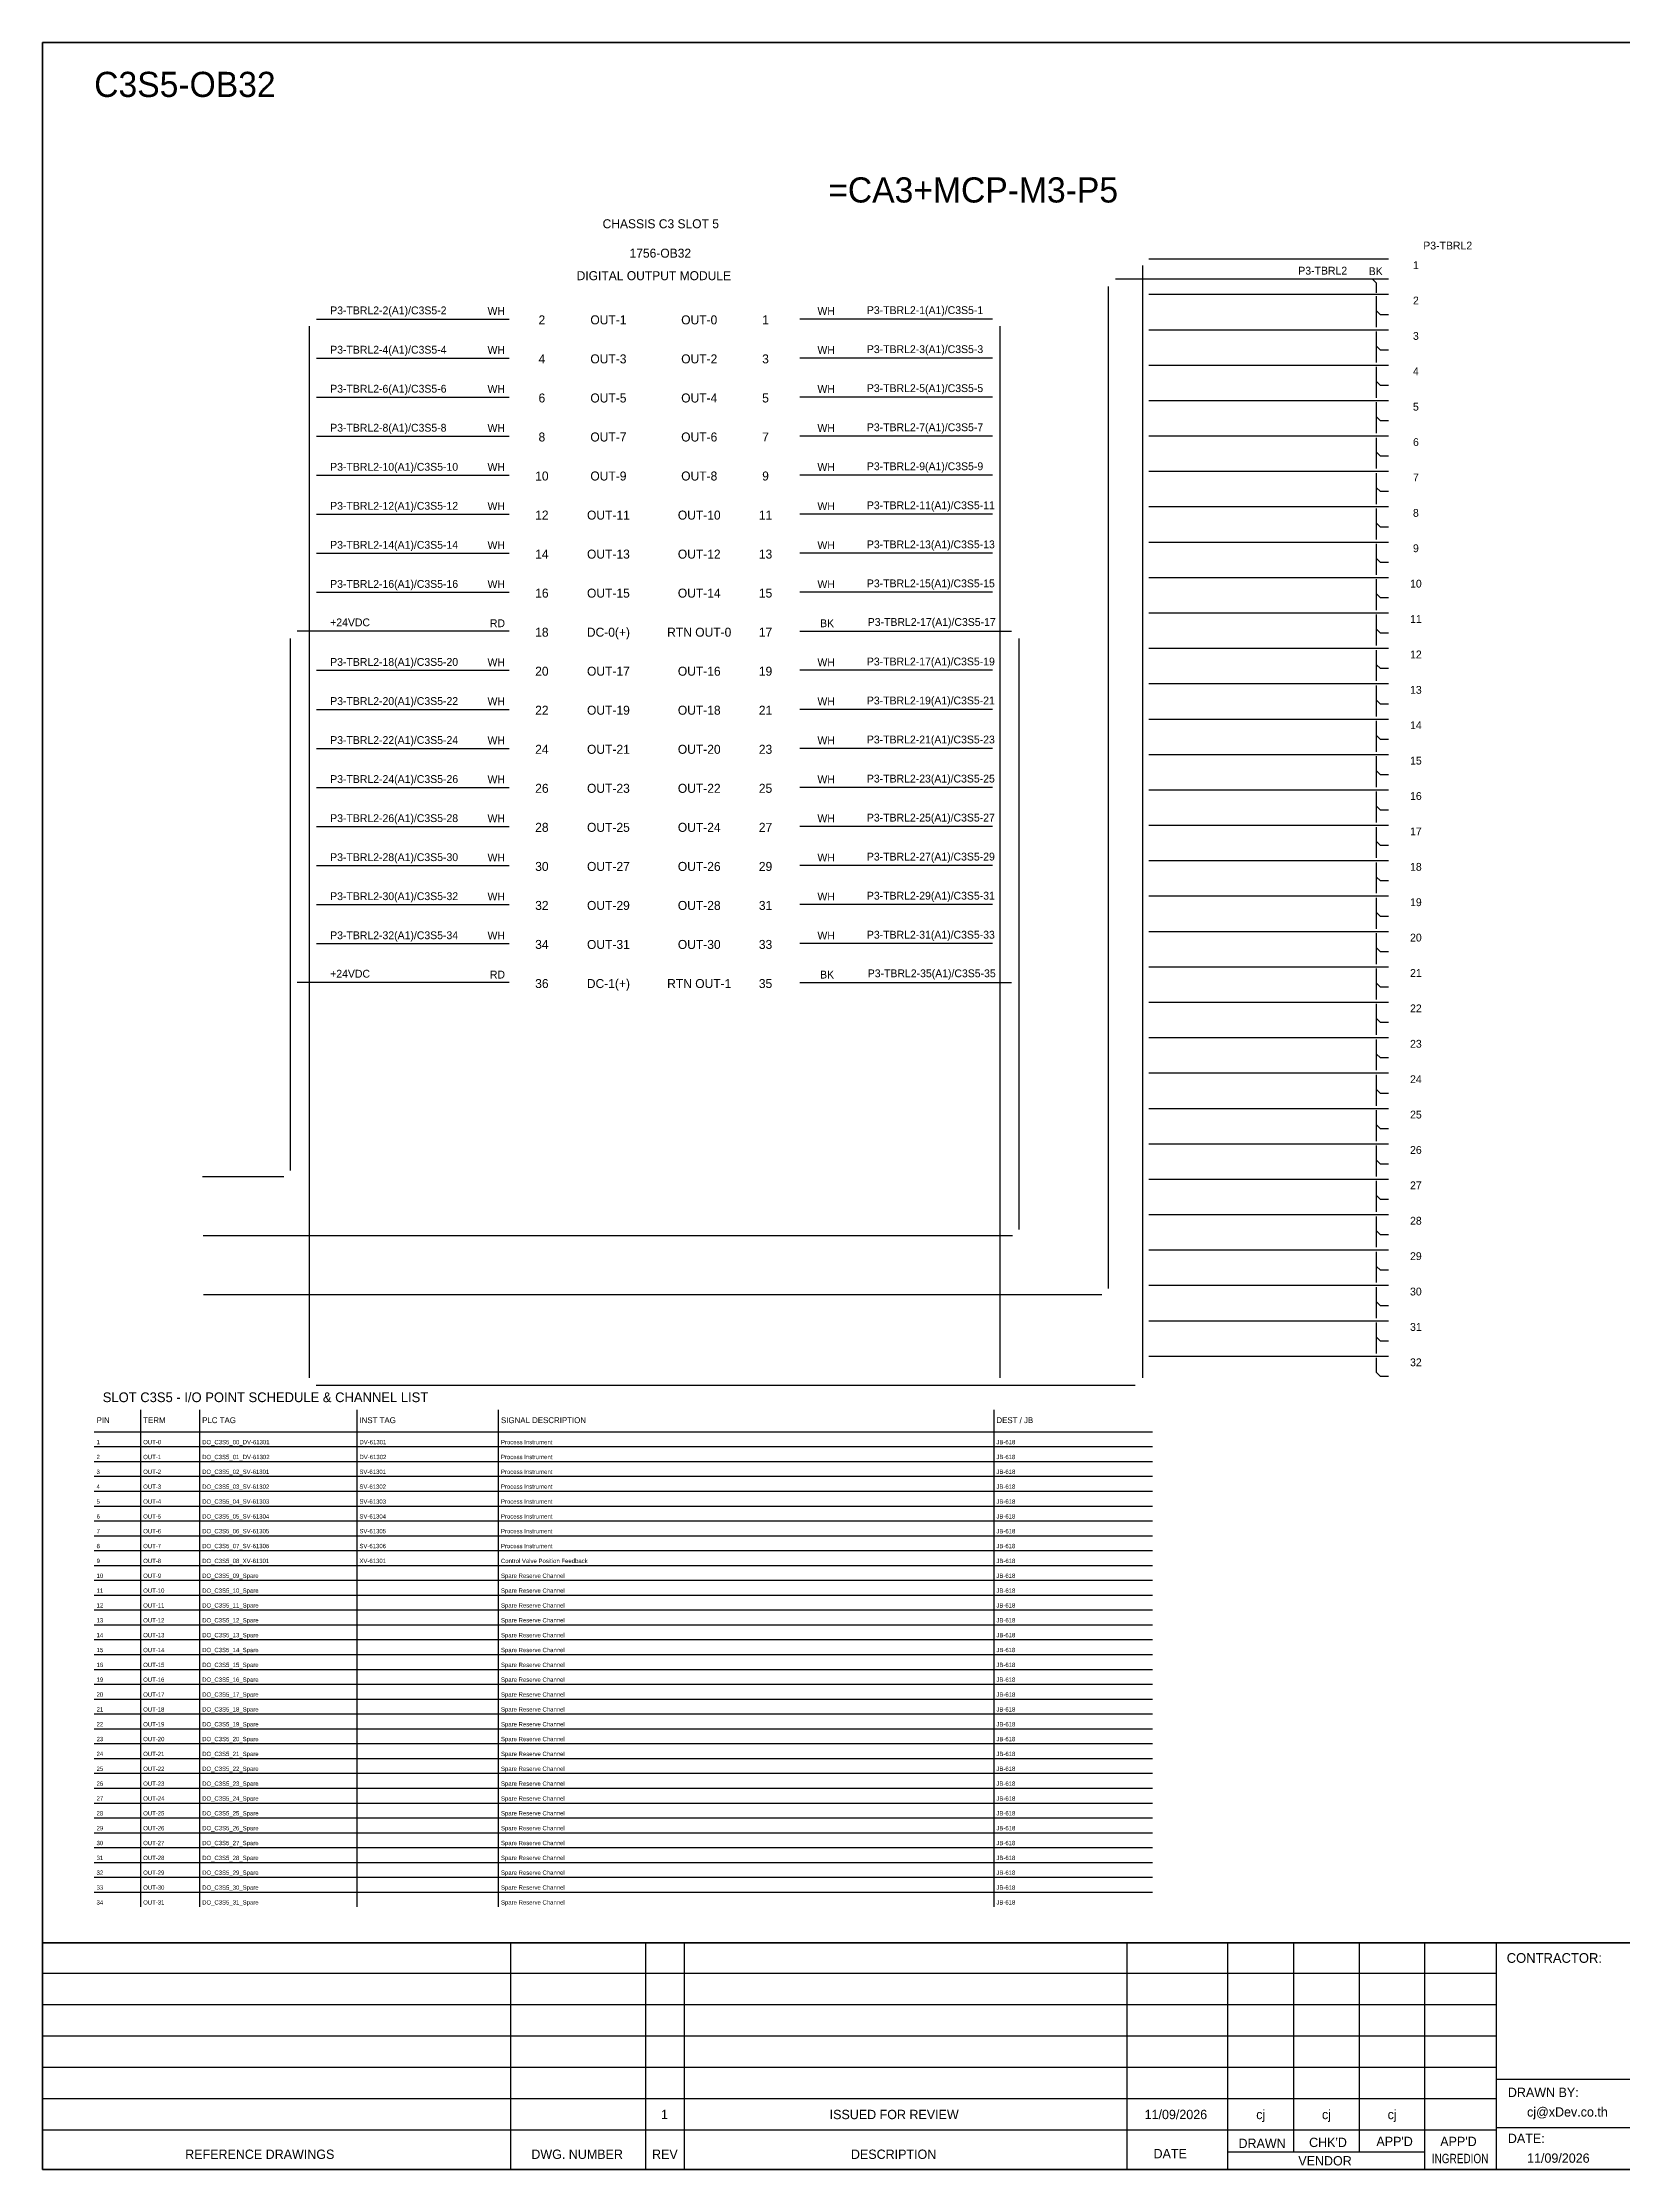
# Model space of a CAD drawing. Header units: metres. Extents: x 0 to 54213, y 0 to 2704.
# Drawn here: x 33546 to 35555, y 0 to 2704 of the extents above; entities that cross this region are included whole.
import ezdxf
from ezdxf.enums import TextEntityAlignment as Align

# ---------------------------------------------------------------- set-up
doc = ezdxf.new("R2010")
doc.units = ezdxf.units.M

msp = doc.modelspace()

# ---------------------------------------------------------------- linework, layer by layer
for p, q in [((35237.7, 2403.2), (35242.7, 2398.2)), ((35242.7, 2385.8), (35242.7, 2398.2)), ((35242.7, 2342.5), (35242.7, 2381.8)), ((35247.7, 2358.2), (35242.7, 2363.2)), ((35258.1, 2358.2), (35247.7, 2358.2)), ((35242.7, 2297.5), (35242.7, 2336.8)), ((35247.7, 2313.2), (35242.7, 2318.2)), ((35258.1, 2313.2), (35247.7, 2313.2)), ((35242.7, 2252.5), (35242.7, 2291.8)), ((35247.7, 2268.2), (35242.7, 2273.2)), ((35242.7, 2207.5), (35242.7, 2246.8)), ((35258.1, 2268.2), (35247.7, 2268.2)), ((35247.7, 2223.2), (35242.7, 2228.2)), ((35258.1, 2223.2), (35247.7, 2223.2)), ((35242.7, 2162.5), (35242.7, 2201.8)), ((35247.7, 2178.2), (35242.7, 2183.2)), ((35258.1, 2178.2), (35247.7, 2178.2)), ((35242.7, 2117.5), (35242.7, 2156.8)), ((35247.7, 2133.2), (35242.7, 2138.2)), ((35242.7, 2072.5), (35242.7, 2111.8)), ((35258.1, 2133.2), (35247.7, 2133.2)), ((35247.7, 2088.2), (35242.7, 2093.2)), ((35258.1, 2088.2), (35247.7, 2088.2)), ((35242.7, 2027.5), (35242.7, 2066.8)), ((35247.7, 2043.2), (35242.7, 2048.2)), ((35258.1, 2043.2), (35247.7, 2043.2)), ((35242.7, 1982.5), (35242.7, 2021.8)), ((35247.7, 1998.2), (35242.7, 2003.2)), ((35242.7, 1937.5), (35242.7, 1976.8)), ((35258.1, 1998.2), (35247.7, 1998.2)), ((35247.7, 1953.2), (35242.7, 1958.2)), ((35258.1, 1953.2), (35247.7, 1953.2)), ((35242.7, 1892.5), (35242.7, 1931.8)), ((35247.7, 1908.2), (35242.7, 1913.2)), ((35258.1, 1908.2), (35247.7, 1908.2)), ((35242.7, 1847.5), (35242.7, 1886.8)), ((35247.7, 1863.2), (35242.7, 1868.2)), ((35242.7, 1802.5), (35242.7, 1841.8)), ((35258.1, 1863.2), (35247.7, 1863.2)), ((35247.7, 1818.2), (35242.7, 1823.2)), ((35258.1, 1818.2), (35247.7, 1818.2)), ((35242.7, 1757.5), (35242.7, 1796.8)), ((35247.7, 1773.2), (35242.7, 1778.2)), ((35258.1, 1773.2), (35247.7, 1773.2)), ((35242.7, 1712.5), (35242.7, 1751.8)), ((35247.7, 1728.2), (35242.7, 1733.2)), ((35242.7, 1667.5), (35242.7, 1706.8)), ((35258.1, 1728.2), (35247.7, 1728.2)), ((35247.7, 1683.2), (35242.7, 1688.2)), ((35258.1, 1683.2), (35247.7, 1683.2)), ((35242.7, 1622.5), (35242.7, 1661.8)), ((35247.7, 1638.2), (35242.7, 1643.2)), ((35258.1, 1638.2), (35247.7, 1638.2)), ((35242.7, 1577.5), (35242.7, 1616.8)), ((35247.7, 1593.2), (35242.7, 1598.2)), ((35242.7, 1532.5), (35242.7, 1571.8)), ((35258.1, 1593.2), (35247.7, 1593.2)), ((35247.7, 1548.2), (35242.7, 1553.2)), ((35258.1, 1548.2), (35247.7, 1548.2)), ((35242.7, 1487.5), (35242.7, 1526.8)), ((35247.7, 1503.2), (35242.7, 1508.2)), ((35258.1, 1503.2), (35247.7, 1503.2)), ((35242.7, 1442.5), (35242.7, 1481.8)), ((35247.7, 1458.2), (35242.7, 1463.2)), ((35242.7, 1397.5), (35242.7, 1436.8)), ((35258.1, 1458.2), (35247.7, 1458.2)), ((35247.7, 1413.2), (35242.7, 1418.2)), ((35258.1, 1413.2), (35247.7, 1413.2)), ((35242.7, 1352.5), (35242.7, 1391.8)), ((35247.7, 1368.2), (35242.7, 1373.2)), ((35258.1, 1368.2), (35247.7, 1368.2)), ((35242.7, 1307.5), (35242.7, 1346.8)), ((35247.7, 1323.2), (35242.7, 1328.2)), ((35242.7, 1262.5), (35242.7, 1301.8)), ((35258.1, 1323.2), (35247.7, 1323.2)), ((35247.7, 1278.2), (35242.7, 1283.2)), ((35258.1, 1278.2), (35247.7, 1278.2)), ((35242.7, 1217.5), (35242.7, 1256.8)), ((35247.7, 1233.2), (35242.7, 1238.2)), ((35258.1, 1233.2), (35247.7, 1233.2)), ((35242.7, 1172.5), (35242.7, 1211.8)), ((35247.7, 1188.2), (35242.7, 1193.2)), ((35242.7, 1127.5), (35242.7, 1166.8)), ((35258.1, 1188.2), (35247.7, 1188.2)), ((35247.7, 1143.2), (35242.7, 1148.2)), ((35258.1, 1143.2), (35247.7, 1143.2)), ((35242.7, 1082.5), (35242.7, 1121.8)), ((35247.7, 1098.2), (35242.7, 1103.2)), ((35258.1, 1098.2), (35247.7, 1098.2)), ((35242.7, 1037.5), (35242.7, 1076.8)), ((35247.7, 1053.2), (35242.7, 1058.2)), ((35242.7, 1013.2), (35242.7, 1031.8)), ((35258.1, 1053.2), (35247.7, 1053.2)), ((35247.7, 1008.2), (35242.7, 1013.2)), ((35258.1, 1008.2), (35247.7, 1008.2))]:
    msp.add_line(p, q)
at = {"color": 1, "ltscale": 25.4}
for p, q in [((34139.8, 1955.7), (33870.4, 1955.7)), ((33861.3, 1946.5), (33861.3, 1270))]:
    msp.add_line(p, q, dxfattribs=at)
at = {"color": 7}
for p, q in [((33671.4, 333.8), (33671.4, 965.9)), ((33746.4, 333.8), (33746.4, 965.9)), ((33946.4, 333.8), (33946.4, 965.9)), ((34126.4, 333.8), (34126.4, 965.9)), ((34756.4, 333.8), (34756.4, 965.9)), ((33612.1, 937.9), (34957.9, 937.9))]:
    msp.add_line(p, q, dxfattribs=at)
at = {"color": 8}
for p, q in [((33612.1, 919), (34957.9, 919)), ((33612.1, 900.1), (34957.9, 900.1)), ((33612.1, 881.3), (34957.9, 881.3)), ((33612.1, 862.4), (34957.9, 862.4)), ((33612.1, 843.5), (34957.9, 843.5)), ((33612.1, 824.6), (34957.9, 824.6)), ((33612.1, 805.8), (34957.9, 805.8)), ((33612.1, 786.9), (34957.9, 786.9)), ((33612.1, 768), (34957.9, 768)), ((33612.1, 749.1), (34957.9, 749.1)), ((33612.1, 730.2), (34957.9, 730.2)), ((33612.1, 711.4), (34957.9, 711.4)), ((33612.1, 692.5), (34957.9, 692.5)), ((33612.1, 673.6), (34957.9, 673.6)), ((33612.1, 654.7), (34957.9, 654.7)), ((33612.1, 635.8), (34957.9, 635.8)), ((33612.1, 617), (34957.9, 617)), ((33612.1, 598.1), (34957.9, 598.1)), ((33612.1, 579.2), (34957.9, 579.2)), ((33612.1, 560.3), (34957.9, 560.3)), ((33612.1, 541.5), (34957.9, 541.5)), ((33612.1, 522.6), (34957.9, 522.6)), ((33612.1, 503.7), (34957.9, 503.7)), ((33612.1, 484.8), (34957.9, 484.8)), ((33612.1, 465.9), (34957.9, 465.9)), ((33612.1, 447.1), (34957.9, 447.1)), ((33612.1, 428.2), (34957.9, 428.2)), ((33612.1, 409.3), (34957.9, 409.3)), ((33612.1, 390.4), (34957.9, 390.4)), ((33612.1, 371.6), (34957.9, 371.6)), ((33612.1, 352.7), (34957.9, 352.7))]:
    msp.add_line(p, q, dxfattribs=at)
at = {"layer": 'GT_1', "color": 4}
for p, q in [((34141.8, 0), (34141.8, 288.2)), ((34313.7, 0), (34313.7, 288.2)), ((34362.9, 0), (34362.9, 288.2)), ((34925.5, 0), (34925.5, 288.2)), ((35053.8, 0), (35053.8, 288.2)), ((35137.4, 21.8), (35137.4, 288.2)), ((35220.9, 21.8), (35220.9, 288.2)), ((35304.2, 0), (35304.2, 288.2)), ((35395.2, 0), (35395.2, 288.2)), ((35395.2, 249.3), (33546.4, 249.3)), ((35395.2, 209.5), (33546.4, 209.5)), ((35395.2, 169.6), (33546.4, 169.6)), ((35395.2, 129.7), (33546.4, 129.7)), ((36182.2, 114.3), (35395.2, 114.3)), ((35395.2, 89.7), (33546.4, 89.7)), ((35395.1, 49.8), (33546.4, 49.8)), ((36182.2, 52.9), (35395.2, 52.9)), ((35304.2, 21.8), (35053.8, 21.8))]:
    msp.add_line(p, q, dxfattribs=at)
at = {"layer": 'HELPPOINT', "color": 4, "lineweight": 35}
for p, q in [((33546.4, 0), (33546.4, 2704.2)), ((33546.4, 2704.2), (37439.7, 2704.2)), ((33546.4, 0), (33546.4, 2704.2)), ((33546.4, 2704.2), (37439.7, 2704.2)), ((37439.7, 0), (33546.4, 0)), ((37439.7, 0), (33546.4, 0))]:
    msp.add_line(p, q, dxfattribs=at)
at = {"layer": 'IE-WIRE', "color": 4, "ltscale": 25.4}
for p, q in [((34945, 2420.7), (34945, 1006.3)), ((35258.1, 2428.7), (34953, 2428.7)), ((35258.1, 2383.7), (34953, 2383.7)), ((33894.6, 2352.7), (34139.8, 2352.7)), ((34754.6, 2352.7), (34509.3, 2352.7)), ((33885.4, 2343.6), (33885.4, 1006.3)), ((34763.7, 2343.6), (34763.7, 1006.3)), ((35258.1, 2338.7), (34953, 2338.7)), ((33894.6, 2303.1), (34139.8, 2303.1)), ((34754.6, 2303.1), (34509.3, 2303.1)), ((35258.1, 2293.7), (34953, 2293.7)), ((33894.6, 2253.5), (34139.8, 2253.5)), ((34754.6, 2253.5), (34509.3, 2253.5)), ((35258.1, 2248.7), (34953, 2248.7)), ((33894.6, 2203.8), (34139.8, 2203.8)), ((34754.6, 2203.8), (34509.3, 2203.8)), ((35258.1, 2203.7), (34953, 2203.7)), ((33894.6, 2154.2), (34139.8, 2154.2)), ((34754.6, 2154.2), (34509.3, 2154.2)), ((35258.1, 2158.7), (34953, 2158.7)), ((35258.1, 2113.7), (34953, 2113.7)), ((33894.6, 2104.6), (34139.8, 2104.6)), ((34754.6, 2104.6), (34509.3, 2104.6)), ((35258.1, 2068.7), (34953, 2068.7)), ((33894.6, 2055), (34139.8, 2055)), ((34754.6, 2055), (34509.3, 2055)), ((33894.6, 2005.3), (34139.8, 2005.3)), ((34754.6, 2005.3), (34509.3, 2005.3)), ((35258.1, 2023.7), (34953, 2023.7)), ((35258.1, 1978.7), (34953, 1978.7)), ((35258.1, 1933.7), (34953, 1933.7)), ((33894.6, 1906.1), (34139.8, 1906.1)), ((34754.6, 1906.1), (34509.3, 1906.1)), ((35258.1, 1888.7), (34953, 1888.7)), ((33894.6, 1856.4), (34139.8, 1856.4)), ((34754.6, 1856.4), (34509.3, 1856.4)), ((35258.1, 1843.7), (34953, 1843.7)), ((33894.6, 1806.8), (34139.8, 1806.8)), ((34754.6, 1806.8), (34509.3, 1806.8)), ((35258.1, 1798.7), (34953, 1798.7)), ((33894.6, 1757.2), (34139.8, 1757.2)), ((34754.6, 1757.2), (34509.3, 1757.2)), ((35258.1, 1753.7), (34953, 1753.7)), ((33894.6, 1707.5), (34139.8, 1707.5)), ((34754.6, 1707.5), (34509.3, 1707.5)), ((35258.1, 1708.7), (34953, 1708.7)), ((33894.6, 1657.9), (34139.8, 1657.9)), ((34754.6, 1657.9), (34509.3, 1657.9)), ((35258.1, 1663.7), (34953, 1663.7)), ((33894.6, 1608.3), (34139.8, 1608.3)), ((34754.6, 1608.3), (34509.3, 1608.3)), ((35258.1, 1618.7), (34953, 1618.7)), ((35258.1, 1573.7), (34953, 1573.7)), ((33894.6, 1558.6), (34139.8, 1558.6)), ((34754.6, 1558.6), (34509.3, 1558.6)), ((35258.1, 1528.7), (34953, 1528.7)), ((35258.1, 1483.7), (34953, 1483.7)), ((35258.1, 1438.7), (34953, 1438.7)), ((35258.1, 1393.7), (34953, 1393.7)), ((35258.1, 1348.7), (34953, 1348.7)), ((35258.1, 1303.7), (34953, 1303.7)), ((35258.1, 1258.7), (34953, 1258.7)), ((35258.1, 1213.7), (34953, 1213.7)), ((35258.1, 1168.7), (34953, 1168.7)), ((35258.1, 1123.7), (34953, 1123.7)), ((35258.1, 1078.7), (34953, 1078.7)), ((35258.1, 1033.7), (34953, 1033.7))]:
    msp.add_line(p, q, dxfattribs=at)
at = {"layer": 'IE-WIRE', "color": 7, "ltscale": 25.4}
for p, q in [((34901.5, 2394.1), (34901.5, 1119.9)), ((34509.3, 1955.7), (34778.7, 1955.7)), ((34787.8, 1946.5), (34787.8, 1194.9)), ((34509.3, 1509), (34778.7, 1509)), ((34779.8, 1186.9), (33750.5, 1186.9)), ((34893.5, 1111.9), (33751.2, 1111.9))]:
    msp.add_line(p, q, dxfattribs=at)
at = {"layer": 'IE-WIRE', "ltscale": 25.4}
msp.add_line((35258.1, 2403.2), (34910.7, 2403.2), dxfattribs=at)
at = {"layer": 'IE-WIRE', "color": 1, "ltscale": 25.4}
for p, q in [((34139.8, 1509), (33870.4, 1509)), ((33853.3, 1262), (33749.8, 1262))]:
    msp.add_line(p, q, dxfattribs=at)
at = {"layer": 'IE-WIRE', "color": 4}
msp.add_line((33894.5, 997.2), (34935.9, 997.2), dxfattribs=at)
at = {"layer": 'MEMBER', "color": 4, "lineweight": 35}
msp.add_line((33546.4, 288.2), (37439.7, 288.2), dxfattribs=at)
msp.add_line((33546.4, 288.2), (37439.7, 288.2), dxfattribs=at)

# ---------------------------------------------------------------- texts
at = {"color": 2}
msp.add_text('C3S5-OB32', height=32, dxfattribs=at).set_placement((33612.1, 2635))
for s, height, p in [('=CA3+MCP-M3-P5', 32, (34729.8, 2516.8)), ('CHASSIS C3 SLOT 5', 11.441, (34332.6, 2473.8)), ('1756-OB32', 11.44, (34332, 2436.4)), ('DIGITAL OUTPUT MODULE', 11.441, (34323.8, 2407.8)), ('2', 11.4, (34181.4, 2351.6)), ('OUT-1', 11.44, (34266, 2351.6)), ('OUT-0', 11.44, (34381.5, 2351.6)), ('1', 11.4, (34465.8, 2351.6)), ('4', 11.4, (34181.4, 2302)), ('OUT-3', 11.44, (34266, 2302)), ('OUT-2', 11.44, (34381.5, 2302)), ('3', 11.4, (34465.8, 2302)), ('6', 11.4, (34181.4, 2252.3)), ('OUT-5', 11.44, (34266, 2252.3)), ('OUT-4', 11.44, (34381.5, 2252.3)), ('5', 11.4, (34465.8, 2252.3)), ('8', 11.4, (34181.4, 2202.7)), ('OUT-7', 11.44, (34266, 2202.7)), ('OUT-6', 11.44, (34381.5, 2202.7)), ('7', 11.4, (34465.8, 2202.7)), ('10', 11.44, (34181.4, 2153.1)), ('OUT-9', 11.44, (34266, 2153.1)), ('OUT-8', 11.44, (34381.5, 2153.1)), ('9', 11.4, (34465.8, 2153.1)), ('12', 11.44, (34181.4, 2103.4)), ('OUT-11', 11.44, (34266, 2103.4)), ('OUT-10', 11.44, (34381.5, 2103.4)), ('11', 11.44, (34465.8, 2103.4)), ('14', 11.44, (34181.4, 2053.8)), ('OUT-13', 11.44, (34266, 2053.8)), ('OUT-12', 11.44, (34381.5, 2053.8)), ('13', 11.44, (34465.8, 2053.8)), ('16', 11.44, (34181.4, 2004.2)), ('OUT-15', 11.44, (34266, 2004.2)), ('OUT-14', 11.44, (34381.5, 2004.2)), ('15', 11.44, (34465.8, 2004.2)), ('18', 11.44, (34181.4, 1954.5)), ('DC-0(+)', 11.44, (34266, 1954.5)), ('RTN OUT-0', 11.44, (34381.5, 1954.5)), ('17', 11.44, (34465.8, 1954.5)), ('20', 11.44, (34181.4, 1904.9)), ('OUT-17', 11.44, (34266, 1904.9)), ('OUT-16', 11.44, (34381.5, 1904.9)), ('19', 11.44, (34465.8, 1904.9)), ('22', 11.44, (34181.4, 1855.3)), ('OUT-19', 11.44, (34266, 1855.3)), ('OUT-18', 11.44, (34381.5, 1855.3)), ('21', 11.44, (34465.8, 1855.3)), ('24', 11.44, (34181.4, 1805.6)), ('OUT-21', 11.44, (34266, 1805.6)), ('OUT-20', 11.44, (34381.5, 1805.6)), ('23', 11.44, (34465.8, 1805.6)), ('26', 11.44, (34181.4, 1756)), ('OUT-23', 11.44, (34266, 1756)), ('OUT-22', 11.44, (34381.5, 1756)), ('25', 11.44, (34465.8, 1756)), ('28', 11.44, (34181.4, 1706.4)), ('OUT-25', 11.44, (34266, 1706.4)), ('OUT-24', 11.44, (34381.5, 1706.4)), ('27', 11.44, (34465.8, 1706.4)), ('30', 11.44, (34181.4, 1656.7)), ('OUT-27', 11.44, (34266, 1656.7)), ('OUT-26', 11.44, (34381.5, 1656.7)), ('29', 11.44, (34465.8, 1656.7)), ('32', 11.44, (34181.4, 1607.1)), ('OUT-29', 11.44, (34266, 1607.1)), ('OUT-28', 11.44, (34381.5, 1607.1)), ('31', 11.44, (34465.8, 1607.1)), ('34', 11.44, (34181.4, 1557.5)), ('OUT-31', 11.44, (34266, 1557.5)), ('OUT-30', 11.44, (34381.5, 1557.5)), ('33', 11.44, (34465.8, 1557.5)), ('36', 11.44, (34181.4, 1507.8)), ('DC-1(+)', 11.44, (34266, 1507.8)), ('RTN OUT-1', 11.44, (34381.5, 1507.8)), ('35', 11.44, (34465.8, 1507.8))]:
    msp.add_text(s, height=height, dxfattribs=at).set_placement(p, align=Align.MIDDLE_CENTER)
at = {"color": 4}
for s, p in [('P3-TBRL2', (35333.3, 2446.1)), ('1', (35292.8, 2421.2)), ('2', (35292.8, 2376.2)), ('3', (35292.8, 2331.2)), ('4', (35292.8, 2286.2)), ('5', (35292.8, 2241.2)), ('6', (35292.8, 2196.2)), ('7', (35292.8, 2151.2)), ('8', (35292.8, 2106.2)), ('9', (35292.8, 2061.2)), ('10', (35292.8, 2016.2)), ('11', (35292.8, 1971.2)), ('12', (35292.8, 1926.2)), ('13', (35292.8, 1881.2)), ('14', (35292.8, 1836.2)), ('15', (35292.8, 1791.2)), ('16', (35292.8, 1746.2)), ('17', (35292.8, 1701.2)), ('18', (35292.8, 1656.2)), ('19', (35292.8, 1611.2)), ('20', (35292.8, 1566.2)), ('21', (35292.8, 1521.2)), ('22', (35292.8, 1476.2)), ('23', (35292.8, 1431.2)), ('24', (35292.8, 1386.2)), ('25', (35292.8, 1341.2)), ('26', (35292.8, 1296.2)), ('27', (35292.8, 1251.2)), ('28', (35292.8, 1206.2)), ('29', (35292.8, 1161.2)), ('30', (35292.8, 1116.2)), ('31', (35292.8, 1071.2)), ('32', (35292.8, 1026.2))]:
    msp.add_text(s, height=9.95, dxfattribs=at).set_placement(p, align=Align.MIDDLE_CENTER)
for s, p in [('P3-TBRL2', (35205.4, 2409.2)), ('BK', (35250.6, 2408.5))]:
    msp.add_text(s, height=9.95).set_placement(p, align=Align.RIGHT)
for s, height, p in [('P3-TBRL2-2(A1)/C3S5-2', 9.949, (33912.2, 2358.7)), ('WH', 9.95, (34112.3, 2358)), ('WH', 9.95, (34531.8, 2358)), ('P3-TBRL2-1(A1)/C3S5-1', 9.949, (34594.7, 2359)), ('P3-TBRL2-4(A1)/C3S5-4', 9.949, (33912.2, 2308.7)), ('WH', 9.95, (34112.3, 2308.4)), ('WH', 9.95, (34531.8, 2308.4)), ('P3-TBRL2-3(A1)/C3S5-3', 9.949, (34594.7, 2309.4)), ('P3-TBRL2-6(A1)/C3S5-6', 9.949, (33912.2, 2259.1)), ('WH', 9.95, (34112.3, 2258.7)), ('WH', 9.95, (34531.8, 2258.7)), ('P3-TBRL2-5(A1)/C3S5-5', 9.949, (34594.7, 2259.8)), ('P3-TBRL2-8(A1)/C3S5-8', 9.949, (33912.2, 2209.5)), ('WH', 9.95, (34112.3, 2209.1)), ('WH', 9.95, (34531.8, 2209.1)), ('P3-TBRL2-7(A1)/C3S5-7', 9.949, (34594.7, 2210.1)), ('P3-TBRL2-10(A1)/C3S5-10', 9.949, (33912.2, 2159.8)), ('WH', 9.95, (34112.3, 2159.5)), ('WH', 9.95, (34531.8, 2159.5)), ('P3-TBRL2-9(A1)/C3S5-9', 9.949, (34594.7, 2160.5)), ('P3-TBRL2-12(A1)/C3S5-12', 9.949, (33912.2, 2110.2)), ('WH', 9.95, (34112.3, 2109.8)), ('WH', 9.95, (34531.8, 2109.8)), ('P3-TBRL2-11(A1)/C3S5-11', 9.949, (34594.7, 2110.9)), ('P3-TBRL2-14(A1)/C3S5-14', 9.949, (33912.2, 2060.6)), ('WH', 9.95, (34112.3, 2060.2)), ('WH', 9.95, (34531.8, 2060.2)), ('P3-TBRL2-13(A1)/C3S5-13', 9.949, (34594.7, 2061.2)), ('P3-TBRL2-16(A1)/C3S5-16', 9.949, (33912.2, 2010.9)), ('WH', 9.95, (34112.3, 2010.6)), ('WH', 9.95, (34531.8, 2010.6)), ('P3-TBRL2-15(A1)/C3S5-15', 9.949, (34594.7, 2011.6)), ('P3-TBRL2-18(A1)/C3S5-20', 9.949, (33912.2, 1911.7)), ('WH', 9.95, (34112.3, 1911.3)), ('WH', 9.95, (34531.8, 1911.3)), ('P3-TBRL2-17(A1)/C3S5-19', 9.949, (34594.7, 1912.3)), ('P3-TBRL2-20(A1)/C3S5-22', 9.949, (33912.2, 1862)), ('WH', 9.95, (34112.3, 1861.7)), ('WH', 9.95, (34531.8, 1861.7)), ('P3-TBRL2-19(A1)/C3S5-21', 9.949, (34594.7, 1862.7)), ('P3-TBRL2-22(A1)/C3S5-24', 9.949, (33912.2, 1812.4)), ('WH', 9.95, (34112.3, 1812)), ('WH', 9.95, (34531.8, 1812)), ('P3-TBRL2-21(A1)/C3S5-23', 9.949, (34594.7, 1813.1)), ('P3-TBRL2-24(A1)/C3S5-26', 9.949, (33912.2, 1762.8)), ('WH', 9.95, (34112.3, 1762.4)), ('WH', 9.95, (34531.8, 1762.4)), ('P3-TBRL2-23(A1)/C3S5-25', 9.949, (34594.7, 1763.4)), ('P3-TBRL2-26(A1)/C3S5-28', 9.949, (33912.2, 1713.1)), ('WH', 9.95, (34112.3, 1712.8)), ('WH', 9.95, (34531.8, 1712.8)), ('P3-TBRL2-25(A1)/C3S5-27', 9.949, (34594.7, 1713.8)), ('P3-TBRL2-28(A1)/C3S5-30', 9.949, (33912.2, 1663.5)), ('WH', 9.95, (34112.3, 1663.1)), ('WH', 9.95, (34531.8, 1663.1)), ('P3-TBRL2-27(A1)/C3S5-29', 9.949, (34594.7, 1664.2)), ('P3-TBRL2-30(A1)/C3S5-32', 9.949, (33912.2, 1613.9)), ('WH', 9.95, (34112.3, 1613.5)), ('WH', 9.95, (34531.8, 1613.5)), ('P3-TBRL2-29(A1)/C3S5-31', 9.949, (34594.7, 1614.5)), ('P3-TBRL2-32(A1)/C3S5-34', 9.949, (33912.2, 1564.2)), ('WH', 9.95, (34112.3, 1563.9)), ('WH', 9.95, (34531.8, 1563.9)), ('P3-TBRL2-31(A1)/C3S5-33', 9.949, (34594.7, 1564.9))]:
    msp.add_text(s, height=height, dxfattribs=at).set_placement(p)
at = {"color": 1}
for s, p in [('+24VDC', (33912.2, 1962)), ('RD', (34115.3, 1960.9)), ('+24VDC', (33912.2, 1515.3)), ('RD', (34115.3, 1514.2))]:
    msp.add_text(s, height=9.95, dxfattribs=at).set_placement(p)
at = {"color": 7}
for s, height, p in [('BK', 9.95, (34535.2, 1960.9)), ('P3-TBRL2-17(A1)/C3S5-17', 9.949, (34595.8, 1962.5)), ('BK', 9.95, (34535.2, 1514.2)), ('P3-TBRL2-35(A1)/C3S5-35', 9.949, (34595.8, 1515.8)), ('1', 5.5, (33615.1, 922)), ('OUT-0', 5.5, (33674.4, 922)), ('DO_C3S5_00_DV-61301', 5.5, (33749.4, 922)), ('DV-61301', 5.5, (33949.4, 922)), ('Process Instrument', 5.5, (34129.4, 922)), ('JB-618', 5.5, (34759.4, 922)), ('2', 5.5, (33615.1, 903.1)), ('OUT-1', 5.5, (33674.4, 903.1)), ('DO_C3S5_01_DV-61302', 5.5, (33749.4, 903.1)), ('DV-61302', 5.5, (33949.4, 903.1)), ('Process Instrument', 5.5, (34129.4, 903.1)), ('JB-618', 5.5, (34759.4, 903.1)), ('4', 5.5, (33615.1, 865.4)), ('3', 5.5, (33615.1, 884.3)), ('OUT-2', 5.5, (33674.4, 884.3)), ('OUT-3', 5.5, (33674.4, 865.4)), ('DO_C3S5_02_SV-61301', 5.5, (33749.4, 884.3)), ('DO_C3S5_03_SV-61302', 5.5, (33749.4, 865.4)), ('SV-61301', 5.5, (33949.4, 884.3)), ('SV-61302', 5.5, (33949.4, 865.4)), ('Process Instrument', 5.5, (34129.4, 884.3)), ('Process Instrument', 5.5, (34129.4, 865.4)), ('JB-618', 5.5, (34759.4, 884.3)), ('JB-618', 5.5, (34759.4, 865.4)), ('5', 5.5, (33615.1, 846.5)), ('OUT-4', 5.5, (33674.4, 846.5)), ('DO_C3S5_04_SV-61303', 5.5, (33749.4, 846.5)), ('SV-61303', 5.5, (33949.4, 846.5)), ('Process Instrument', 5.5, (34129.4, 846.5)), ('JB-618', 5.5, (34759.4, 846.5)), ('6', 5.5, (33615.1, 827.6)), ('7', 5.5, (33615.1, 808.8)), ('OUT-5', 5.5, (33674.4, 827.6)), ('OUT-6', 5.5, (33674.4, 808.8)), ('DO_C3S5_05_SV-61304', 5.5, (33749.4, 827.6)), ('DO_C3S5_06_SV-61305', 5.5, (33749.4, 808.8)), ('SV-61304', 5.5, (33949.4, 827.6)), ('SV-61305', 5.5, (33949.4, 808.8)), ('Process Instrument', 5.5, (34129.4, 827.6)), ('Process Instrument', 5.5, (34129.4, 808.8)), ('JB-618', 5.5, (34759.4, 827.6)), ('JB-618', 5.5, (34759.4, 808.8)), ('8', 5.5, (33615.1, 789.9)), ('OUT-7', 5.5, (33674.4, 789.9)), ('DO_C3S5_07_SV-61306', 5.5, (33749.4, 789.9)), ('SV-61306', 5.5, (33949.4, 789.9)), ('Process Instrument', 5.5, (34129.4, 789.9)), ('JB-618', 5.5, (34759.4, 789.9)), ('9', 5.5, (33615.1, 771)), ('10', 5.5, (33615.1, 752.1)), ('OUT-8', 5.5, (33674.4, 771)), ('OUT-9', 5.5, (33674.4, 752.1)), ('DO_C3S5_08_XV-61301', 5.5, (33749.4, 771)), ('DO_C3S5_09_Spare', 5.5, (33749.4, 752.1)), ('XV-61301', 5.5, (33949.4, 771)), ('Spare Reserve Channel', 5.5, (34129.4, 752.1)), ('Control Valve Position Feedback', 5.5, (34129.4, 771)), ('JB-618', 5.5, (34759.4, 771)), ('JB-618', 5.5, (34759.4, 752.1)), ('11', 5.5, (33615.1, 733.2)), ('OUT-10', 5.5, (33674.4, 733.2)), ('DO_C3S5_10_Spare', 5.5, (33749.4, 733.2)), ('Spare Reserve Channel', 5.5, (34129.4, 733.2)), ('JB-618', 5.5, (34759.4, 733.2)), ('12', 5.5, (33615.1, 714.4)), ('OUT-11', 5.5, (33674.4, 714.4)), ('DO_C3S5_11_Spare', 5.5, (33749.4, 714.4)), ('Spare Reserve Channel', 5.5, (34129.4, 714.4)), ('JB-618', 5.5, (34759.4, 714.4)), ('13', 5.5, (33615.1, 695.5)), ('14', 5.5, (33615.1, 676.6)), ('OUT-12', 5.5, (33674.4, 695.5)), ('OUT-13', 5.5, (33674.4, 676.6)), ('DO_C3S5_12_Spare', 5.5, (33749.4, 695.5)), ('DO_C3S5_13_Spare', 5.5, (33749.4, 676.6)), ('Spare Reserve Channel', 5.5, (34129.4, 695.5)), ('Spare Reserve Channel', 5.5, (34129.4, 676.6)), ('JB-618', 5.5, (34759.4, 695.5)), ('JB-618', 5.5, (34759.4, 676.6)), ('15', 5.5, (33615.1, 657.7)), ('OUT-14', 5.5, (33674.4, 657.7)), ('DO_C3S5_14_Spare', 5.5, (33749.4, 657.7)), ('Spare Reserve Channel', 5.5, (34129.4, 657.7)), ('JB-618', 5.5, (34759.4, 657.7)), ('16', 5.5, (33615.1, 638.8)), ('19', 5.5, (33615.1, 620)), ('OUT-15', 5.5, (33674.4, 638.8)), ('OUT-16', 5.5, (33674.4, 620)), ('DO_C3S5_15_Spare', 5.5, (33749.4, 638.8)), ('DO_C3S5_16_Spare', 5.5, (33749.4, 620)), ('Spare Reserve Channel', 5.5, (34129.4, 638.8)), ('Spare Reserve Channel', 5.5, (34129.4, 620)), ('JB-618', 5.5, (34759.4, 638.8)), ('JB-618', 5.5, (34759.4, 620)), ('20', 5.5, (33615.1, 601.1)), ('OUT-17', 5.5, (33674.4, 601.1)), ('DO_C3S5_17_Spare', 5.5, (33749.4, 601.1)), ('Spare Reserve Channel', 5.5, (34129.4, 601.1)), ('JB-618', 5.5, (34759.4, 601.1)), ('21', 5.5, (33615.1, 582.2)), ('22', 5.5, (33615.1, 563.3)), ('OUT-18', 5.5, (33674.4, 582.2)), ('OUT-19', 5.5, (33674.4, 563.3)), ('DO_C3S5_18_Spare', 5.5, (33749.4, 582.2)), ('DO_C3S5_19_Spare', 5.5, (33749.4, 563.3)), ('Spare Reserve Channel', 5.5, (34129.4, 582.2)), ('Spare Reserve Channel', 5.5, (34129.4, 563.3)), ('JB-618', 5.5, (34759.4, 582.2)), ('JB-618', 5.5, (34759.4, 563.3)), ('23', 5.5, (33615.1, 544.5)), ('OUT-20', 5.5, (33674.4, 544.5)), ('DO_C3S5_20_Spare', 5.5, (33749.4, 544.5)), ('Spare Reserve Channel', 5.5, (34129.4, 544.5)), ('JB-618', 5.5, (34759.4, 544.5)), ('24', 5.5, (33615.1, 525.6)), ('OUT-21', 5.5, (33674.4, 525.6)), ('DO_C3S5_21_Spare', 5.5, (33749.4, 525.6)), ('Spare Reserve Channel', 5.5, (34129.4, 525.6)), ('JB-618', 5.5, (34759.4, 525.6)), ('25', 5.5, (33615.1, 506.7)), ('26', 5.5, (33615.1, 487.8)), ('OUT-22', 5.5, (33674.4, 506.7)), ('OUT-23', 5.5, (33674.4, 487.8)), ('DO_C3S5_22_Spare', 5.5, (33749.4, 506.7)), ('DO_C3S5_23_Spare', 5.5, (33749.4, 487.8)), ('Spare Reserve Channel', 5.5, (34129.4, 506.7)), ('Spare Reserve Channel', 5.5, (34129.4, 487.8)), ('JB-618', 5.5, (34759.4, 506.7)), ('JB-618', 5.5, (34759.4, 487.8)), ('27', 5.5, (33615.1, 468.9)), ('OUT-24', 5.5, (33674.4, 468.9)), ('DO_C3S5_24_Spare', 5.5, (33749.4, 468.9)), ('Spare Reserve Channel', 5.5, (34129.4, 468.9)), ('JB-618', 5.5, (34759.4, 468.9)), ('28', 5.5, (33615.1, 450.1)), ('29', 5.5, (33615.1, 431.2)), ('OUT-25', 5.5, (33674.4, 450.1)), ('OUT-26', 5.5, (33674.4, 431.2)), ('DO_C3S5_25_Spare', 5.5, (33749.4, 450.1)), ('DO_C3S5_26_Spare', 5.5, (33749.4, 431.2)), ('Spare Reserve Channel', 5.5, (34129.4, 450.1)), ('Spare Reserve Channel', 5.5, (34129.4, 431.2)), ('JB-618', 5.5, (34759.4, 450.1)), ('JB-618', 5.5, (34759.4, 431.2)), ('30', 5.5, (33615.1, 412.3)), ('OUT-27', 5.5, (33674.4, 412.3)), ('DO_C3S5_27_Spare', 5.5, (33749.4, 412.3)), ('Spare Reserve Channel', 5.5, (34129.4, 412.3)), ('JB-618', 5.5, (34759.4, 412.3)), ('31', 5.5, (33615.1, 393.4)), ('32', 5.5, (33615.1, 374.6)), ('OUT-28', 5.5, (33674.4, 393.4)), ('OUT-29', 5.5, (33674.4, 374.6)), ('DO_C3S5_28_Spare', 5.5, (33749.4, 393.4)), ('DO_C3S5_29_Spare', 5.5, (33749.4, 374.6)), ('Spare Reserve Channel', 5.5, (34129.4, 393.4)), ('Spare Reserve Channel', 5.5, (34129.4, 374.6)), ('JB-618', 5.5, (34759.4, 393.4)), ('JB-618', 5.5, (34759.4, 374.6)), ('33', 5.5, (33615.1, 355.7)), ('OUT-30', 5.5, (33674.4, 355.7)), ('DO_C3S5_30_Spare', 5.5, (33749.4, 355.7)), ('Spare Reserve Channel', 5.5, (34129.4, 355.7)), ('JB-618', 5.5, (34759.4, 355.7)), ('34', 5.5, (33615.1, 336.8)), ('OUT-31', 5.5, (33674.4, 336.8)), ('DO_C3S5_31_Spare', 5.5, (33749.4, 336.8)), ('Spare Reserve Channel', 5.5, (34129.4, 336.8)), ('JB-618', 5.5, (34759.4, 336.8))]:
    msp.add_text(s, height=height, dxfattribs=at).set_placement(p)
at = {"color": 3}
for s, p in [('PIN', (33615.1, 948.9)), ('TERM', (33674.4, 948.9)), ('PLC TAG', (33749.4, 948.9)), ('INST TAG', (33949.4, 948.9)), ('SIGNAL DESCRIPTION', (34129.4, 948.9)), ('DEST / JB', (34759.4, 948.9))]:
    msp.add_text(s, height=7.5, dxfattribs=at).set_placement(p)
at = {"layer": 'MEMBER', "color": 4, "ltscale": 0.8}
for s, height, p in [('SLOT C3S5 - I/O POINT SCHEDULE & CHANNEL LIST', 12.35, (33623, 975.6)), ('CONTRACTOR:', 12.35, (35408.3, 262.7)), ('DRAWN BY:', 11.88, (35409.8, 92.1)), ('cj@xDev.co.th', 11.875, (35434.2, 67.2)), ('DRAWN', 11.88, (35067.2, 27.3)), ("CHK'D", 11.88, (35157, 28.5)), ("APP'D", 11.88, (35242.6, 29.7)), ("APP'D", 11.88, (35323.8, 29.7)), ('DATE:', 11.88, (35409.8, 33.6)), ('REFERENCE DRAWINGS', 11.875, (33727.8, 13.4)), ('DWG. NUMBER', 11.875, (34168, 13.4)), ('REV', 11.88, (34321.5, 13.4)), ('DESCRIPTION', 11.875, (34574.4, 13.4)), ('DATE', 11.88, (34959.2, 14.2)), ('VENDOR', 11.88, (35143.3, 5.1)), ('11/09/2026', 11.88, (35434.2, 8.5))]:
    msp.add_text(s, height=height, dxfattribs=at).set_placement(p)
for s, height, p in [('1', 11.9, (34337.3, 69.9)), ('ISSUED FOR REVIEW', 11.875, (34629.4, 69.9)), ('11/09/2026', 11.88, (34987.6, 69.9)), ('cj', 11.88, (35095.5, 69.9)), ('cj', 11.88, (35179.1, 69.9)), ('cj', 11.88, (35262.6, 69.9))]:
    msp.add_text(s, height=height, dxfattribs=at).set_placement(p, align=Align.MIDDLE_CENTER)
at = {"layer": 'MEMBER', "color": 4, "ltscale": 0.8, "width": 0.8}
msp.add_text('INGREDION', height=11.88, dxfattribs=at).set_placement((35313, 8))

doc.saveas('drawing.dxf')
